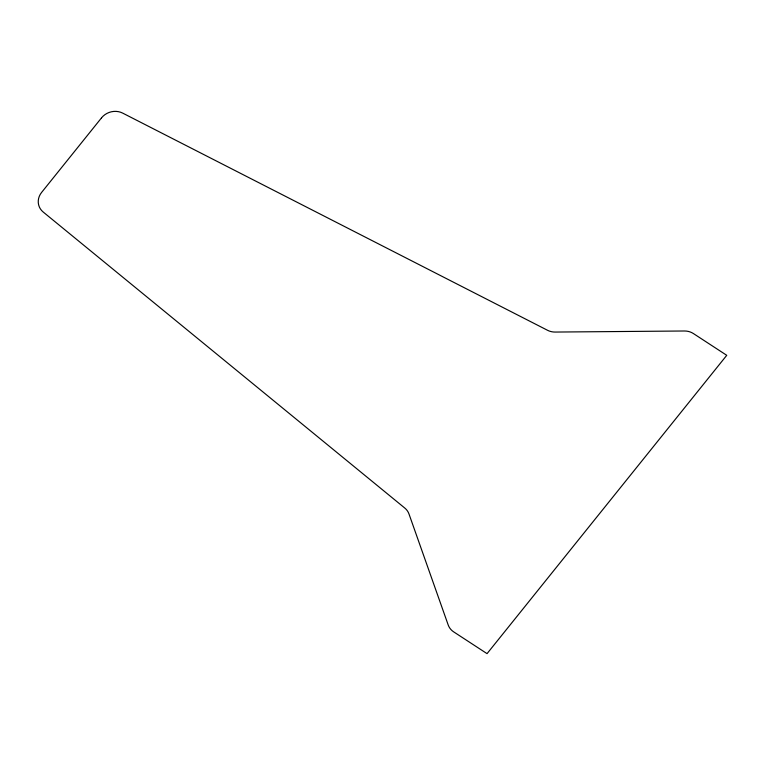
<?xml version="1.0" encoding="UTF-8"?>
<svg xmlns="http://www.w3.org/2000/svg" width="765" height="765" viewBox="0 0 765 765"><rect width="100%" height="100%" fill="white"/><g stroke="black" fill="none" stroke-linecap="round" stroke-linejoin="round"><path stroke-width="1.15" d="M101.535 117.839L41.587 192.445A16.208 14.611 -18.2 0 0 43.213 212.039L404.781 508.046A16.208 14.611 -18.2 0 1 408.998 514.013L448.204 624.986A16.208 14.611 -18.2 0 0 453.683 631.871L487.047 653.645L726.75 355.314L693.386 333.54A16.208 14.611 -18.2 0 0 684.417 330.996L555.189 332.058A16.208 14.611 -18.2 0 1 547.587 330.308L122.696 113.115A16.208 14.611 -18.2 0 0 101.535 117.839"/></g></svg>
